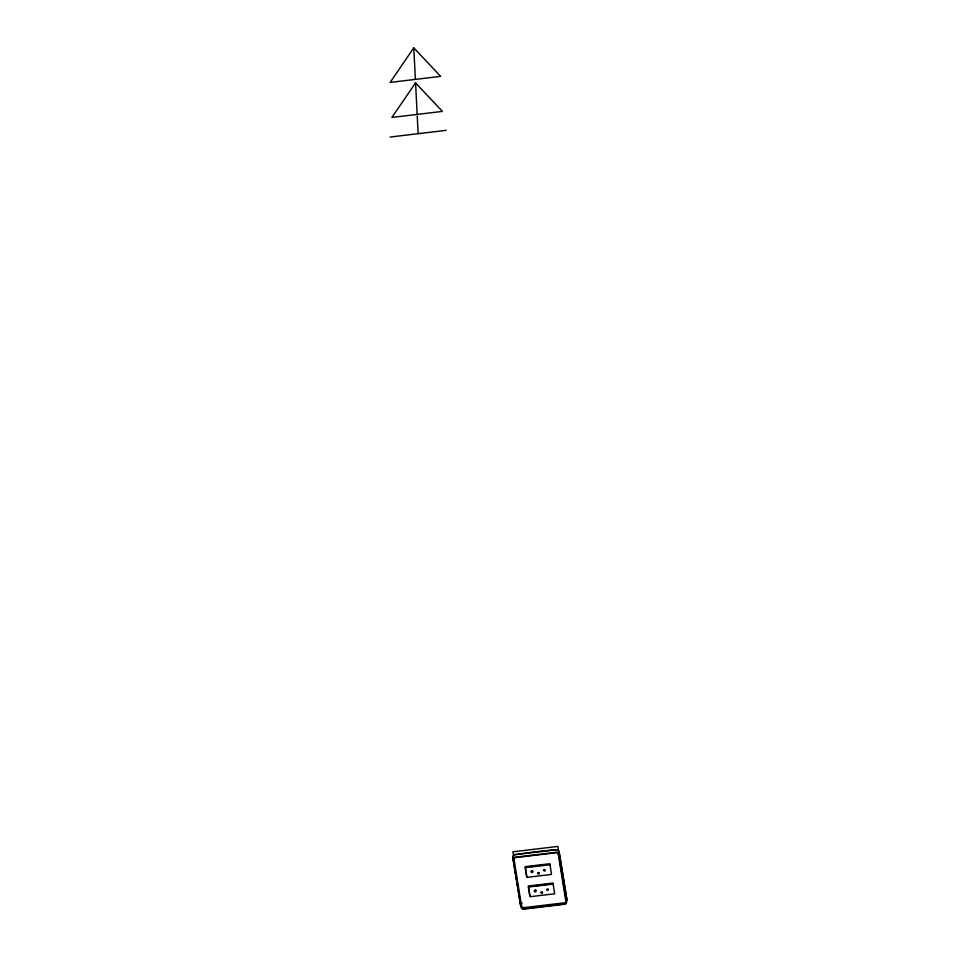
<?xml version="1.0" encoding="UTF-8"?>
<svg xmlns="http://www.w3.org/2000/svg" width="957" height="957" viewBox="0 0 957 957"><rect width="100%" height="100%" fill="white"/><g stroke="black" fill="none" stroke-linecap="round" stroke-linejoin="round"><path stroke-width="1.44" d="M522.151 903.049L520.632 905.501A2.835 2.225 -2.9 0 0 522.343 907.236M413.783 47.85L390.133 82.41L440.639 76.357L413.783 47.85L415.386 79.383M415.553 82.888L391.903 117.436L442.409 111.395L415.553 82.888L417.156 114.421M531.542 870.81L532.822 870.786M534.688 890.142L535.98 890.13M390.073 137.042L446.189 130.331M512.749 857.173A676.946 36.569 83.2 0 1 520.632 905.501L512.749 857.173A2.835 2.225 -2.9 0 1 515.189 854.637L555.885 849.768A2.835 2.225 -2.9 0 1 559.044 851.622A676.946 36.569 83.2 0 1 566.927 899.963A2.835 2.225 -2.9 0 1 565.838 902.032M531.446 866.528L534.185 866.193M539.676 865.535L542.416 865.212M549.928 864.757L525.237 867.712L526.817 877.378L551.507 874.423L549.88 863.704L525.178 866.659L526.757 876.337M535.968 885.692L538.707 885.369M544.198 884.711L546.937 884.388M553.086 884.089L528.384 887.055L529.963 896.721L554.653 893.766L553.026 883.048L528.336 886.003L529.915 895.668M559.044 851.622L566.927 899.963M566.424 899.161L557.823 846.431L512.94 851.802L513.646 856.204M513.873 858.273L521.768 907.439A1.89 1.483 -2.9 0 0 523.91 908.707L564.319 903.863A1.89 1.483 -2.9 0 0 565.97 902.152L558.075 852.986A1.89 1.483 -2.9 0 0 557.68 852.244M417.24 116.168L418.137 133.681M515.189 854.637A378.362 233.604 -9.3 0 1 555.885 849.768M513.921 859.326A1.89 1.483 -2.9 0 1 515.572 857.616L555.981 852.771A1.89 1.483 -2.9 0 1 558.122 854.027M521.721 906.399A1.89 1.483 -2.9 0 0 523.85 907.655L564.259 902.81A1.89 1.483 -2.9 0 0 565.91 901.099M531.147 871.719C533.025 874.77 533.85 869.04 531.147 871.719M534.305 891.051C536.183 894.113 536.997 888.383 534.305 891.051M537.678 873.155C539.557 876.205 540.37 870.487 537.678 873.155M540.837 892.486C542.703 895.549 543.528 889.819 540.837 892.486M543.492 870.236C545.37 873.298 546.196 867.568 543.492 870.236M546.65 889.579C548.528 892.63 549.342 886.9 546.65 889.579M555.993 852.328L515.428 857.185A2.404 1.89 -2.9 0 0 513.359 859.338L521.218 907.571A2.404 1.89 -2.9 0 0 523.91 909.15L564.463 904.293A2.404 1.89 -2.9 0 0 566.544 902.14L558.673 853.907A2.404 1.89 -2.9 0 0 555.993 852.328"/></g></svg>
